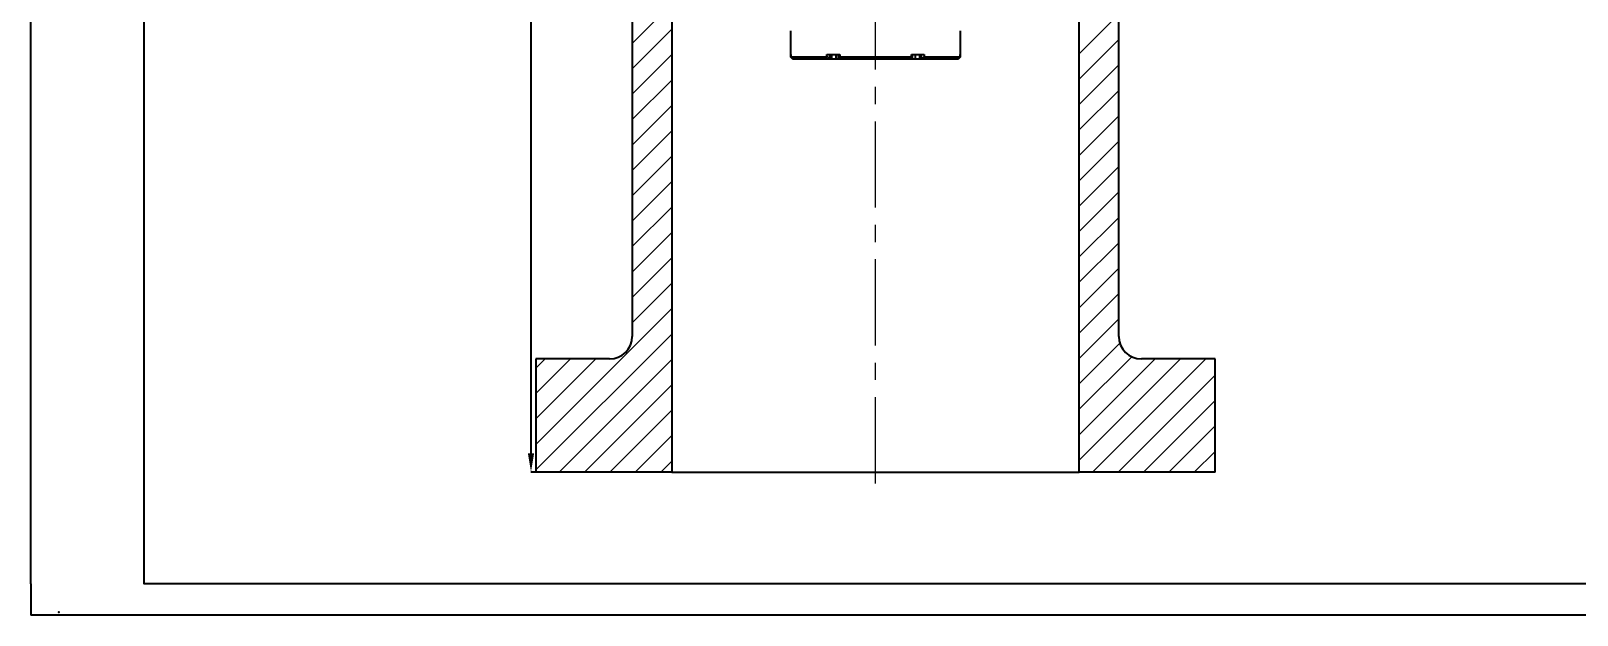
# Model space of a CAD drawing. Header units: millimetres. Extents: x -15 to 1174, y 15 to 856.
# Drawn here: x -14.8 to 258.4, y 15 to 118.2 of the extents above; entities that cross this region are included whole.
import ezdxf

# ---------------------------------------------------------------- set-up
doc = ezdxf.new("R2010")
doc.units = ezdxf.units.MM
doc.header["$PDSIZE"] = -1
doc.linetypes.add('CENTERX2', pattern=[20.32, 12.7, -2.54, 2.54, -2.54])
doc.linetypes.add('SLD-Solid', pattern=[0])
doc.layers.get('0').update_dxf_attribs({"lineweight": 25})
doc.styles.add('SLDTEXTSTYLE0', font='TXT', dxfattribs={"width": 0.75})
doc.dimstyles.new('SLDDIMSTYLE1', dxfattribs={"dimtxt": 3.5, "dimasz": 3.302, "dimexe": 0, "dimexo": 0.0625, "dimgap": 0.875, "dimtad": 1, "dimlfac": 2.5, "dimrnd": 1e-09, "dimzin": 4, "dimdsep": 46, "dimtxsty": 'SLDTEXTSTYLE0', "dimsah": 1, "dimcen": 0.09, "dimadec": 0, "dimazin": 1, "dimtfac": 1, "dimtofl": 0, "dimtmove": 0, "dimatfit": 3, "dimfxl": 1, "dimfrac": 2, "dimtolj": 1, "dimtzin": 12, "dimarcsym": 0})

# ---------------------------------------------------------------- blocks, each defined once
blk = doc.blocks.new('SW_HATCH_2')
at = {"color": 0, "linetype": 'Continuous', "lineweight": 18}
for p, q in [((0, 80.82), (-7, 73.82)), ((79, 79), (72, 72)), ((0, 76.33), (-7, 69.33)), ((79, 74.51), (72, 67.51)), ((0, 71.84), (-7, 64.84)), ((79, 70.02), (72, 63.02)), ((0, 67.35), (-7, 60.35)), ((0, 62.86), (-7, 55.86)), ((79, 65.53), (72, 58.53)), ((79, 61.04), (72, 54.04)), ((0, 58.37), (-7, 51.37)), ((79, 56.55), (72, 49.55)), ((0, 53.88), (-7, 46.88)), ((79, 52.06), (72, 45.06)), ((0, 49.39), (-7, 42.39)), ((79, 47.57), (72, 40.57)), ((0, 44.9), (-7, 37.9)), ((79, 43.08), (72, 36.08)), ((0, 40.41), (-7, 33.41)), ((79, 38.59), (72, 31.59)), ((0, 35.92), (-7, 28.92)), ((79, 34.1), (72, 27.1)), ((0, 31.43), (-7, 24.43)), ((79, 29.61), (72, 22.61)), ((0, 26.94), (-24, 2.94)), ((79, 25.12), (72, 18.12)), ((0, 22.45), (-24, -1.55)), ((79.19, 20.82), (72, 13.63)), ((-13.39, 18.04), (-24, 7.43)), ((-17.88, 18.04), (-24, 11.92)), ((-22.37, 18.04), (-24, 16.41)), ((0, 17.96), (-19.92, -1.96)), ((81.29, 18.42), (72, 9.14)), ((89.88, 18.04), (72, 0.16)), ((85.39, 18.04), (72, 4.65)), ((94.37, 18.04), (74.37, -1.96)), ((96, 15.18), (78.86, -1.96)), ((0, 13.47), (-15.43, -1.96)), ((0, 8.98), (-10.94, -1.96)), ((96, 10.69), (83.35, -1.96)), ((96, 6.2), (87.84, -1.96)), ((0, 4.49), (-6.45, -1.96)), ((0, 0), (-1.96, -1.96)), ((96, 1.71), (92.33, -1.96))]:
    blk.add_line(p, q, dxfattribs=at)
blk = doc.blocks.new('_D')
at = {"color": 0, "linetype": 'Continuous', "lineweight": -2, "transparency": 16777216}
for p, q in [((134.33, 268.23), (73.52, 268.23)), ((73.52, 264.93), (73.52, 43.53)), ((98.33, 40.23), (73.52, 40.23))]:
    blk.add_line(p, q, dxfattribs=at)
at = {"color": 0, "linetype": 'Continuous', "transparency": 16777216}
for points in [[(72.97, 264.93), (74.07, 264.93), (73.52, 268.23)], [(72.97, 43.53), (74.07, 43.53), (73.52, 40.23)]]:
    blk.add_solid(points, dxfattribs=at)
at = {"layer": 'Defpoints', "color": 0, "linetype": 'Continuous', "transparency": 16777216}
for p in [(134.39, 268.23), (73.52, 40.23), (98.39, 40.23)]:
    blk.add_point(p, dxfattribs=at)
at = {"color": 0, "linetype": 'Continuous', "lineweight": 18, "transparency": 16777216, "insert": (69.07, 152.34), "char_height": 3.5, "width": 11.8125, "attachment_point": 2, "rotation": 90, "style": 'SLDTEXTSTYLE0'}
blk.add_mtext('\\A1;{\\fTimes New Roman|b0|i0|c0|p18;570}', dxfattribs=at)

msp = doc.modelspace()

# ---------------------------------------------------------------- linework, layer by layer
at = {"color": 7, "linetype": 'SLD-Solid', "lineweight": 25}
for p, q in [((-14.8385, 20.4529), (-14.8385, 850.4529)), ((5.1615, 20.4529), (5.1615, 850.4529)), ((1169.1615, 20.4529), (5.1615, 20.4529)), ((1169.1615, 14.9529), (5.1615, 14.9529))]:
    msp.add_line(p, q, dxfattribs=at)
at = {"color": 7, "linetype": 'Continuous', "lineweight": 25}
for p, q in [((91.3924, 219.0316), (91.3924, 64.2316)), ((177.3924, 64.2316), (177.3924, 219.0316)), ((98.3924, 135.0316), (98.3924, 40.2316)), ((170.3924, 40.2316), (170.3924, 135.0316)), ((119.3924, 118.2316), (119.3924, 114.0316)), ((149.3924, 114.0316), (149.3924, 118.2316)), ((119.3924, 114.0316), (119.4501, 114.0316)), ((119.4486, 113.6301), (119.4486, 114.0316)), ((119.4501, 113.6316), (119.4486, 113.6301)), ((119.4501, 114.0316), (119.4501, 113.6316)), ((125.7824, 114.0316), (128.0602, 114.0316)), ((125.7824, 113.6316), (125.7824, 114.0316)), ((126.3584, 113.2316), (126.3426, 113.2316)), ((126.3584, 113.2316), (126.3584, 114.0316)), ((126.6303, 113.2316), (126.3584, 113.2316)), ((126.6303, 114.0316), (126.6303, 113.2316)), ((127.3924, 114.0316), (127.3924, 113.2316)), ((127.829, 113.405), (127.829, 114.0316)), ((127.8687, 113.2316), (127.829, 113.405)), ((128.0602, 114.0316), (128.0602, 113.6316)), ((140.7246, 114.0316), (143.0024, 114.0316)), ((140.7246, 113.6316), (140.7246, 114.0316)), ((140.9558, 113.4022), (140.9558, 114.0316)), ((141.3924, 114.0316), (141.3924, 113.2316)), ((142.1545, 114.0316), (142.1545, 113.2316)), ((142.4264, 113.2316), (142.1545, 113.2316)), ((142.4264, 114.0316), (142.4264, 113.2316)), ((142.4421, 113.2316), (142.4264, 113.2316)), ((143.0024, 114.0316), (143.0024, 113.6316)), ((149.3346, 114.0316), (149.3346, 113.6316)), ((149.3346, 114.0316), (149.3924, 114.0316)), ((149.3362, 113.6277), (149.3362, 114.0316)), ((74.3924, 60.2316), (74.3924, 40.2316)), ((87.3924, 60.2316), (74.3924, 60.2316)), ((194.3924, 60.2316), (181.3924, 60.2316)), ((194.3924, 40.2316), (194.3924, 60.2316)), ((98.3924, 40.2316), (74.3924, 40.2316)), ((98.3924, 40.2316), (170.3924, 40.2316)), ((194.3924, 40.2316), (170.3924, 40.2316))]:
    msp.add_line(p, q, dxfattribs=at)
at = {"color": 7, "linetype": 'CENTERX2', "lineweight": 18, "ltscale": 1.2}
msp.add_line((134.3924, 38.2316), (134.3924, 137.0316), dxfattribs=at)
for p, q in [((-14.8385, 20.4529), (-14.8385, 15.4529)), ((-14.8385, 15.4529), (-14.8385, 14.9529)), ((5.1615, 14.9529), (-14.8385, 14.9529))]:
    msp.add_line(p, q)
at = {"color": 7, "linetype": 'Continuous', "lineweight": 25}
for centre, start, end in [((87.3924, 64.2316), 270, 0), ((181.3924, 64.2316), 180, 270)]:
    msp.add_arc(centre, 4, start, end, dxfattribs=at)
for points, knots in [([(119.819, 113.2316), (119.7762, 113.2748), (119.6907, 113.361), (119.5731, 113.483), (119.4937, 113.5694), (119.4545, 113.6167), (119.4505, 113.6258), (119.4486, 113.6301)], [0, 0, 0, 0, 0.25015786, 0.49959513, 0.74920032, 0.87933327, 1, 1, 1, 1]), ([(126.3426, 113.2316), (126.3137, 113.2766), (126.2558, 113.3668), (126.1438, 113.4736), (126.0399, 113.547), (125.9545, 113.5922), (125.8655, 113.6248), (125.8101, 113.6294), (125.7824, 113.6316)], [0, 0, 0, 0, 0.24870802, 0.49825422, 0.6279756, 0.74897971, 0.87463571, 1, 1, 1, 1]), ([(127.8687, 113.2316), (127.8568, 113.2316), (127.7849, 113.2316), (127.621, 113.2316), (127.4686, 113.2316), (127.3924, 113.2316)], [0, 0, 0, 0, 0.09069841, 0.5453492, 1, 1, 1, 1]), ([(128.0602, 113.6316), (128.0411, 113.6307), (128.0027, 113.6287), (127.937, 113.6081), (127.877, 113.5634), (127.8356, 113.4909), (127.8313, 113.4343), (127.829, 113.405)], [0, 0, 0, 0, 0.1239727, 0.25088054, 0.50094936, 0.74075121, 1, 1, 1, 1]), ([(140.916, 113.2316), (140.9317, 113.2766), (140.9632, 113.3668), (140.9538, 113.4736), (140.9179, 113.547), (140.8724, 113.5922), (140.8092, 113.6248), (140.7528, 113.6294), (140.7246, 113.6316)], [0, 0, 0, 0, 0.24870802, 0.49825422, 0.6279756, 0.74897971, 0.87463571, 1, 1, 1, 1]), ([(141.3924, 113.2316), (141.3162, 113.2316), (141.1638, 113.2316), (140.9999, 113.2316), (140.928, 113.2316), (140.916, 113.2316)], [0, 0, 0, 0, 0.45465043, 0.90930085, 1, 1, 1, 1]), ([(142.4421, 113.2316), (142.4712, 113.2769), (142.5293, 113.3672), (142.642, 113.4746), (142.7462, 113.5476), (142.8323, 113.5932), (142.9206, 113.6252), (142.9757, 113.6295), (143.0024, 113.6316)], [0, 0, 0, 0, 0.24991179, 0.49900235, 0.63185983, 0.74967691, 0.87879175, 1, 1, 1, 1]), ([(149.3346, 113.6316), (149.3352, 113.6295), (149.3364, 113.6251), (149.3109, 113.593), (149.2708, 113.5473), (149.203, 113.4742), (149.0998, 113.3668), (149.0104, 113.2766), (148.9658, 113.2316)], [0, 0, 0, 0, 0.12153445, 0.25106174, 0.36885647, 0.50175168, 0.75129492, 1, 1, 1, 1])]:
    msp.add_open_spline(points, degree=3, knots=knots, dxfattribs=at)
for points in [[(119.4501, 113.6316), (119.515, 113.6316), (119.6447, 113.6316), (120.0616, 113.6316), (120.6357, 113.6316), (121.3765, 113.6316), (122.2702, 113.6316), (123.3099, 113.6316), (124.4737, 113.6316), (125.3461, 113.6316), (125.7824, 113.6316)], [(126.3426, 113.2316), (125.8829, 113.2316), (124.9633, 113.2316), (123.7392, 113.2316), (122.65, 113.2316), (121.7204, 113.2316), (120.959, 113.2316), (120.3814, 113.2316), (119.9775, 113.2316), (119.8718, 113.2316), (119.819, 113.2316)], [(127.3924, 113.2316), (127.3155, 113.2316), (127.1619, 113.2316), (126.948, 113.2316), (126.7606, 113.2316), (126.6737, 113.2316), (126.6303, 113.2316)], [(140.916, 113.2316), (140.4034, 113.2316), (139.3782, 113.2316), (137.7501, 113.2316), (136.0834, 113.2316), (134.3924, 113.2316), (132.7014, 113.2316), (131.0346, 113.2316), (129.4066, 113.2316), (128.3814, 113.2316), (127.8687, 113.2316)], [(128.0602, 113.6316), (128.5612, 113.6316), (129.5634, 113.6316), (131.1441, 113.6316), (132.7579, 113.6316), (134.3924, 113.6316), (136.0269, 113.6316), (137.6407, 113.6316), (139.2214, 113.6316), (140.2235, 113.6316), (140.7246, 113.6316)], [(142.1545, 113.2316), (142.111, 113.2316), (142.0241, 113.2316), (141.8368, 113.2316), (141.6229, 113.2316), (141.4692, 113.2316), (141.3924, 113.2316)], [(148.9658, 113.2316), (148.9129, 113.2316), (148.8073, 113.2316), (148.4033, 113.2316), (147.8258, 113.2316), (147.0644, 113.2316), (146.1348, 113.2316), (145.0456, 113.2316), (143.8215, 113.2316), (142.9019, 113.2316), (142.4421, 113.2316)], [(143.0024, 113.6316), (143.4386, 113.6316), (144.3111, 113.6316), (145.4748, 113.6316), (146.5145, 113.6316), (147.4083, 113.6316), (148.1491, 113.6316), (148.7232, 113.6316), (149.1401, 113.6316), (149.2698, 113.6316), (149.3346, 113.6316)]]:
    msp.add_open_spline(points, degree=3, dxfattribs=at)
at = {"color": 7, "linetype": 'Continuous', "lineweight": 0}
msp.add_point((5.1615, 20.4529), dxfattribs=at)
msp.add_point((-9.8916, 15.4529))

# ---------------------------------------------------------------- block references
at = {"color": 7, "linetype": 'Continuous', "lineweight": 18}
msp.add_blockref('SW_HATCH_2', (98.3924, 42.1922), dxfattribs=at)

# ---------------------------------------------------------------- dimensions: what is measured, and where the dimension line sits
dim = msp.add_linear_dim(base=(73.5186, 40.2316), p1=(134.3924, 268.2316), p2=(98.3924, 40.2316), angle=90, text='{\\fTimes New Roman|b0|i0|c0|p18;570}', dimstyle='SLDDIMSTYLE1', dxfattribs=at)
dim.commit()
dim.dimension.update_dxf_attribs({"geometry": '_D', "text_midpoint": (73.5186, 152.344), "dimtype": 160})

doc.saveas('drawing.dxf')
